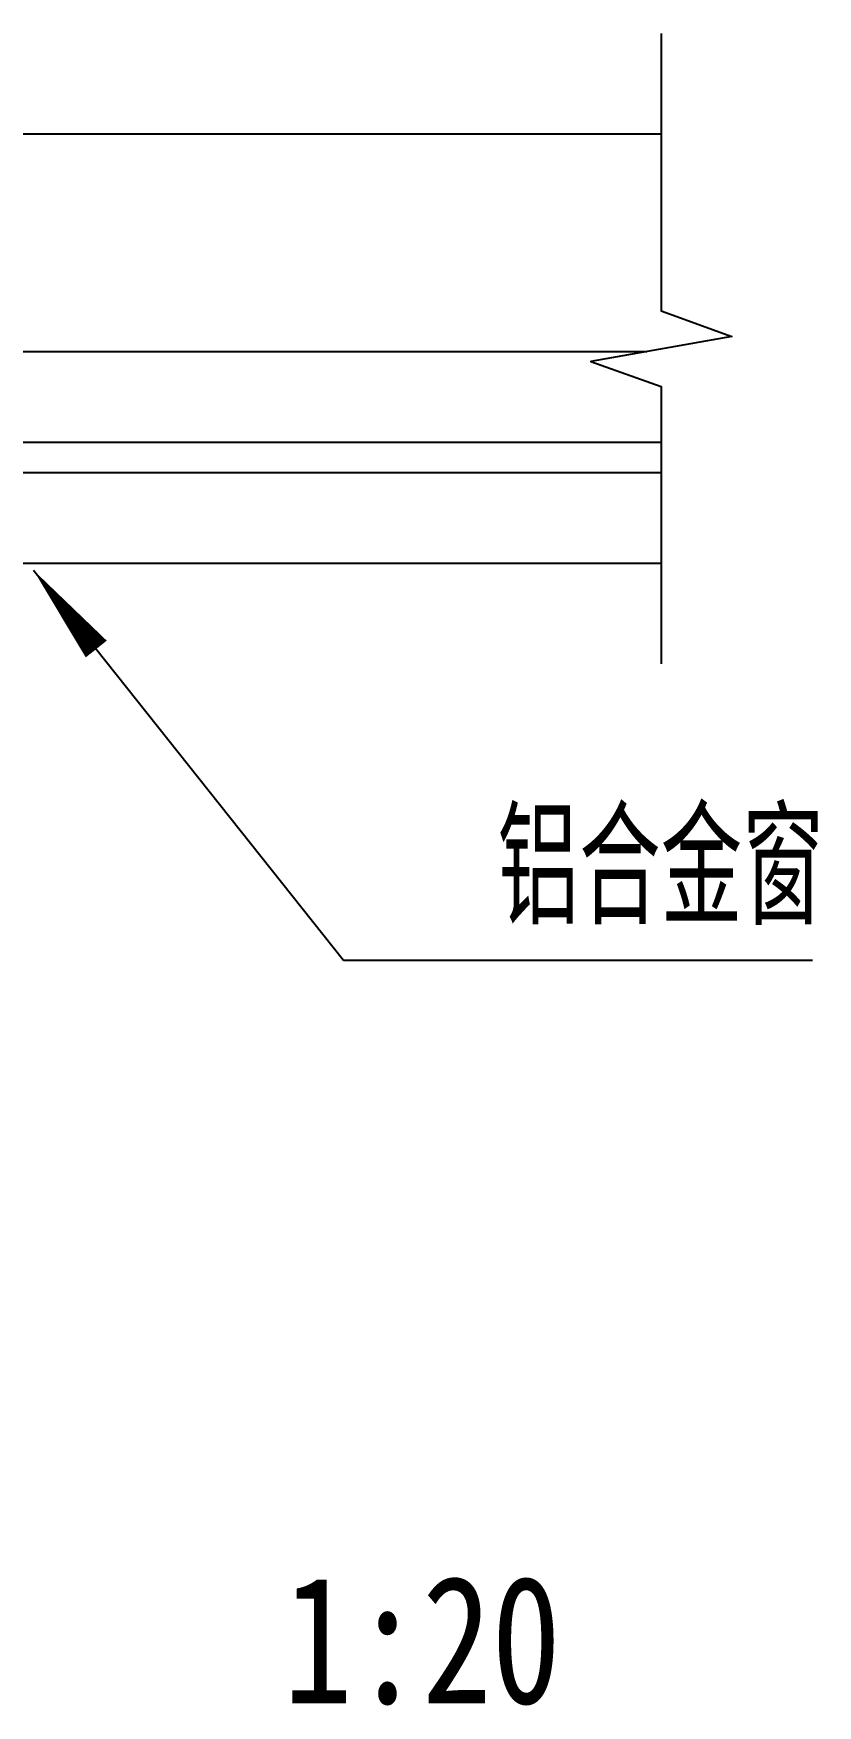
# Model space of a CAD drawing. Extents: x 13898408 to 14113608, y -853943 to -68012.
# Drawn here: x 14080724 to 14081892, y -850390 to -847901 of the extents above; entities that cross this region are included whole.
import ezdxf

# ---------------------------------------------------------------- set-up
doc = ezdxf.new("R2010")
doc.units = 0
doc.header["$LTSCALE"] = 1000
doc.header["$MEASUREMENT"] = 0
for name, color, linetype in [('PUB_DIM', 3, 'Continuous'), ('PUB_TEXT', 7, 'Continuous'), ('WINDOW', 4, 'Continuous')]:
    doc.layers.add(name, color=color, linetype=linetype)
doc.styles.add('_TCH_DIM', font='SIMPLEX', dxfattribs={"bigfont": 'GBCBIG'})
doc.styles.add('宋体', font='', dxfattribs={"width": 0.8})
doc.styles.get('宋体').set_extended_font_data('SimSun')

# ---------------------------------------------------------------- blocks, each defined once
blk = doc.blocks.new('A$C5D7C7B29')
at = {"color": 3}
blk.add_line((13458.1, 9769.8), (1307.3, 9769.8), dxfattribs=at)
at = {"layer": 'PUB_DIM'}
for p, q in [((11588.4, 8471.9), (12512, 7311.4)), ((12512, 7311.4), (13908.7, 7311.4))]:
    blk.add_line(p, q, dxfattribs=at)
blk.add_lwpolyline([(13458.1, 10069.8), (13458.1, 9243.9), (13668.1, 9167.4), (13248.1, 9093.4), (13458.1, 9018.9), (13458.1, 8192.9)], dxfattribs=at)
blk.add_lwpolyline([(11588.4, 8471.9, 0, 80, 0), (11775.3, 8237.1, 0, 0, 0)], format="xyseb", dxfattribs=at)
at = {"layer": 'WINDOW'}
for p, q in [((9070.8, 9122.9), (13415.8, 9122.9)), ((9250.8, 8852.9), (13458.1, 8852.9)), ((9250.8, 8762.9), (13458.1, 8762.9)), ((9070.8, 8492.9), (13458.1, 8492.9))]:
    blk.add_line(p, q, dxfattribs=at)
at = {"layer": 'PUB_TEXT', "style": '_TCH_DIM'}
blk.add_text('铝合金窗', height=337.59, dxfattribs=at).set_placement((12970.4, 7416.4))
at = {"layer": 'PUB_TEXT', "style": '宋体', "width": 0.8}
blk.add_text('1:20', height=379.75, dxfattribs=at).set_placement((12332.7, 5098.2))

msp = doc.modelspace()

# ---------------------------------------------------------------- block references
at = {"xscale": 0.4999999999999998, "yscale": 0.4999999999999998, "zscale": 0.4999999999999998}
msp.add_blockref('A$C5D7C7B29', (14074930.4, -852935.9), dxfattribs=at)

doc.saveas('drawing.dxf')
